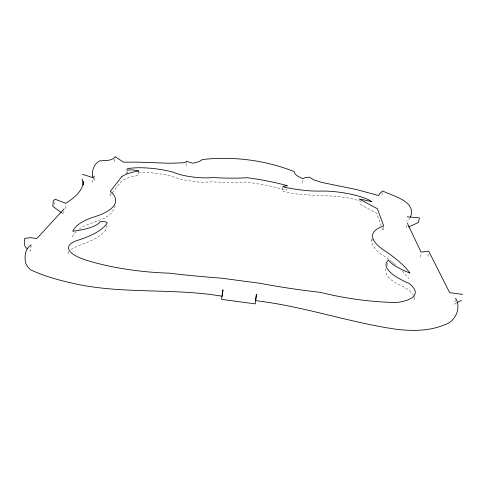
<?xml version="1.0" encoding="UTF-8"?>
<svg xmlns="http://www.w3.org/2000/svg" width="487" height="487" viewBox="0 0 487 487"><rect width="100%" height="100%" fill="white"/><g stroke="black" fill="none" stroke-linecap="round" stroke-linejoin="round"><path stroke-width="0.37" stroke-dasharray="2.44 1.83" d="M414.145 297.454L414.114 299.377L414.65 296.388M31.077 245.6L30.675 251.012L27.802 249.204M54.678 204.418L54.976 200.705M63.943 210.901L63.669 214.25L61.861 212.929M65.325 208.546L65.69 204.047M68.204 251.523L68.016 253.794L68.448 252.01M92.664 182.375L93.017 178.345M94.411 178.029L94.174 180.695L93.09 178.248M106.951 225.53L106.671 228.537C98.38 241.089 82.011 242.745 70.104 249.953M110.251 192.627L109.922 196.127L111.286 194.368M114.774 159.286L114.579 161.41L114.561 160.838M126.443 173.987L126.748 170.84M127.18 174.005L127.472 171.028M138.838 171.741L138.46 175.454C132.525 176.562 126.157 177.621 121.263 181.426L111.736 193.777M186.302 163.212L185.985 165.982L185.827 165.501M115.133 205.38C111.523 222.096 89.188 220.325 78.072 230.01M282.789 187.489L282.283 191.129C308.569 198.483 336.687 192.036 362.468 201.959M287.007 188.664L286.806 190.113L267.631 185.462L246.568 182.016L230.515 182.515L212.058 181.895L202.854 182.266L195.5 181.803L181.061 179.386L169.914 175.844L162.53 174.255L150.306 172.635L139.008 172.148M385.333 268.678C385.32 284.067 407.388 284.037 413.518 295.457M302.244 182.832L302.744 179.362M388.675 259.443C381.997 254.251 370.68 249.027 372.044 239.001M371.715 241.102L372.068 238.934M381.942 195.159L382.405 192.365M383.512 227.399L382.934 230.85L376.561 213.233L358.499 203.414M387.445 265.592L388.029 262.183M406.931 225.152L406.462 227.855L407.558 227.405M420.092 257.276L420.896 252.802M427.836 256.43L428.505 252.729M455.302 299.688L454.456 304.162L456.38 303.109M72.301 236.938L74.006 234.04L76.069 231.757M410.267 217.768L408.745 219.68L406.335 221.439M390.154 260.539L391.615 261.635M392.199 262.097L393.374 263.017M393.959 263.479L395.645 264.873M402.347 270.997L409.037 278.728"/><path stroke-width="0.73" d="M83.277 184.798L83.575 181.377C82.571 191.464 73.683 198.252 65.757 203.298L55.092 199.22L53.217 201.101L52.803 206.336L61.252 212.49M222.334 294.805L222.157 296.23C172.185 287.689 120.855 294.665 71.315 282.959C57.387 279.818 43.562 275.867 30.596 269.816C28.55 267.923 26.682 265.738 25.683 263.102C24.271 256.746 25.014 248.65 31.125 244.924M222.516 293.381L222.967 289.826L221.542 299.389L255.267 303.864L256.43 294.27L255.559 300.662C303.145 306.14 348.613 322.327 395.858 329.212C412.118 331.16 429.047 331.227 444.424 324.859C455.333 321.864 461.646 307.948 455.589 298.196M410.48 217.086C416.653 200.948 392.668 196.145 382.636 190.971L380.207 193.15L378.509 195.53L356.265 189.498L321.633 182.412L313.719 179.794L309.324 177.177L305.099 177.664L302.847 178.668C299.791 176.982 294.641 175.685 294.227 171.619C265.439 160.144 233.273 156.09 202.495 159.505L199.14 161.617L192.834 163.212L186.296 161.355M114.975 157.161C111.456 161.349 104.62 160.223 99.671 160.905C93.534 164.022 91.495 171.4 92.92 177.767M186.454 161.83L183.8 162.768L169.975 163.261L137.444 162.147L123.564 162.171L114.962 156.595M64.107 208.899L36.872 238.484L30.486 237.711L24.782 238.301C24.119 241.856 23.571 246.294 27.035 248.589M94.588 176.032L93.078 177.676L82.431 174.261M457.025 302.756L461.524 300.296M408.636 226.954L418.516 222.425L419.325 217.829L407.132 216.831M462.65 294.422L449.659 292.699L428.773 251.243L421.024 252.059L407.278 223.125M82.029 178.924L83.149 184.95M121.707 176.824L110.385 191.227A135.264 32.586 3.6 0 1 94.314 216.885A131.472 37.59 6.7 0 0 72.782 231.203A67.096 17.605 4.1 0 0 99.938 222.078A3.695 0.992 5.1 0 1 104.212 221.652A3.695 0.992 5.1 0 1 107.183 223.04A171.68 43.593 2.7 0 1 77.817 240.28A46.588 13.806 5.1 0 0 86.601 260.289A100.9 28.751 5.8 0 0 169.159 273.158A281.906 67.34 6.5 0 0 221.086 278.132L259.906 283.282A210.987 53.935 8.3 0 0 320.209 292.34A101.899 28.91 9.4 0 0 396.716 302.488A58.629 17.422 9.6 0 0 408.952 283.404A71.875 19.358 11 0 1 388.376 260.143A61.459 16.095 10.7 0 0 410.036 273.097A286.459 86.461 5.5 0 0 384.931 250.908A109.849 26.706 10.9 0 1 383.744 226.011L377.309 208.698L359.199 199.013A54.836 12.498 8.8 0 1 371.739 201.691A33.146 7.281 8.6 0 0 320.982 191.081A36.683 7.664 8 0 1 282.892 186.758A15.487 3.354 8.1 0 1 287.415 185.772A72.77 16.582 7.4 0 0 247.122 177.718A81.786 16.308 6.7 0 1 212.582 177.512A24.52 5.205 6.7 0 1 173.67 172.374A31.527 6.921 6.2 0 0 128.982 168.447A8.827 1.905 5.9 0 0 127.545 170.28A7.183 1.564 5.9 0 1 138.911 171.004A79.831 18.262 6.7 0 0 121.707 176.824"/></g></svg>
